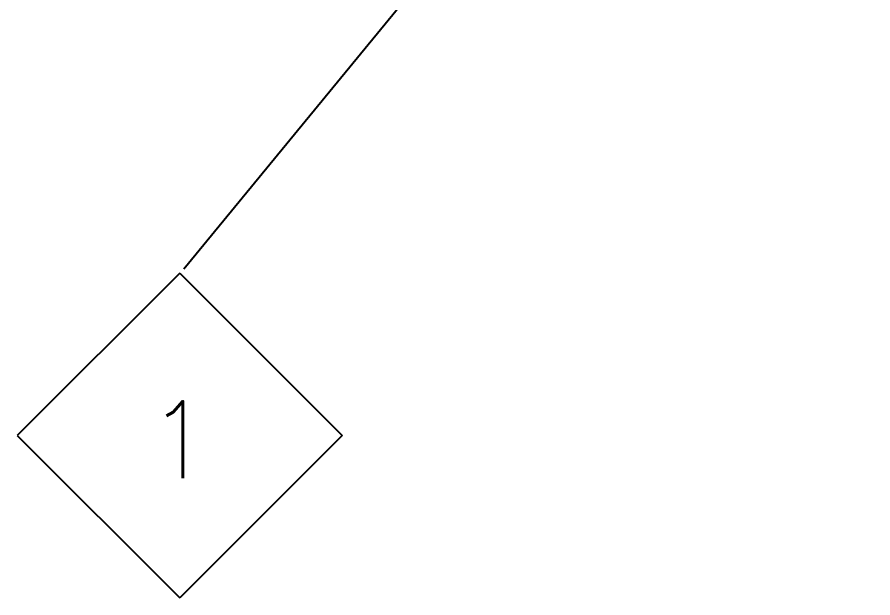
# Model space of a CAD drawing. Extents: x 1551 to 113148, y -1700 to 77018.
# Drawn here: x 18798 to 21927, y 37157 to 39282 of the extents above; entities that cross this region are included whole.
import ezdxf
from ezdxf.enums import TextEntityAlignment as Align

# ---------------------------------------------------------------- set-up
doc = ezdxf.new("R2010")
doc.units = 0
doc.header["$LTSCALE"] = 500
doc.header["$MEASUREMENT"] = 0
for name, color, linetype in [('M1CO1', 1, 'CONTINUOUS'), ('POSNR', 2, 'CONTINUOUS'), ('S0CO2', 2, 'CONTINUOUS'), ('SAFECO1', 1, 'CONTINUOUS')]:
    doc.layers.add(name, color=color, linetype=linetype)
doc.styles.add('ROMANS', font='romans', dxfattribs={"height": 100})
doc.dimstyles.get("Standard").update_dxf_attribs({"dimtxt": 2, "dimasz": 2.5, "dimexe": 1, "dimexo": 1, "dimgap": 1, "dimtad": 1, "dimdsep": 46, "dimtxsty": 'ROMANS', "dimcen": 0, "dimclrd": 1, "dimclre": 1, "dimclrt": 2, "dimadec": 0, "dimazin": 0, "dimtfac": 1, "dimtmove": 2, "dimatfit": 3, "dimfxl": 1, "dimtvp": 100, "dimtolj": 1, "dimarcsym": 0})

# ---------------------------------------------------------------- blocks, each defined once
blk = doc.blocks.new('DOT')
at = {"layer": 'SAFECO1', "color": 0, "linetype": 'ByBlock'}
blk.add_line((-0.5, 0), (-1, 0), dxfattribs=at)
at = {"layer": 'SAFECO1', "color": 0, "linetype": 'ByBlock', "const_width": 0.5}
blk.add_lwpolyline([(-0.25, 0, 1), (0.25, 0, 1)], format="xyb", close=True, dxfattribs=at)
blk = doc.blocks.new('POS_VENT')
at = {"layer": 'S0CO2'}
for p, q in [((0, 5.944), (-5.944, 0)), ((0, 5.944), (5.944, 0)), ((-5.944, 0), (0, -5.944)), ((5.944, 0), (0, -5.944))]:
    blk.add_line(p, q, dxfattribs=at)
at = {"layer": 'POSNR', "color": 2, "style": 'ROMANS'}
blk.add_attdef('POS', text='', height=2.81, dxfattribs=at).set_placement((0, -1.561), align=Align.CENTER)

msp = doc.modelspace()

# ---------------------------------------------------------------- block references
at = {"layer": 'M1CO1', "linetype": 'Continuous', "xscale": 100, "yscale": 100, "zscale": 100}
msp.add_blockref('POS_VENT', (19392.382, 37751.443), dxfattribs=at).add_auto_attribs({'POS': '1'})

# ---------------------------------------------------------------- leaders
at = {"layer": 'M1CO1', "linetype": 'Continuous'}
msp.add_leader([(22649.871, 42305.615), (19406.93, 38360.406)], dimstyle='Standard', override={"dimasz": 250, "dimgap": 1, "dimtad": 0, "dimldrblk": 'DOT'}, dxfattribs=at)

doc.saveas('drawing.dxf')
